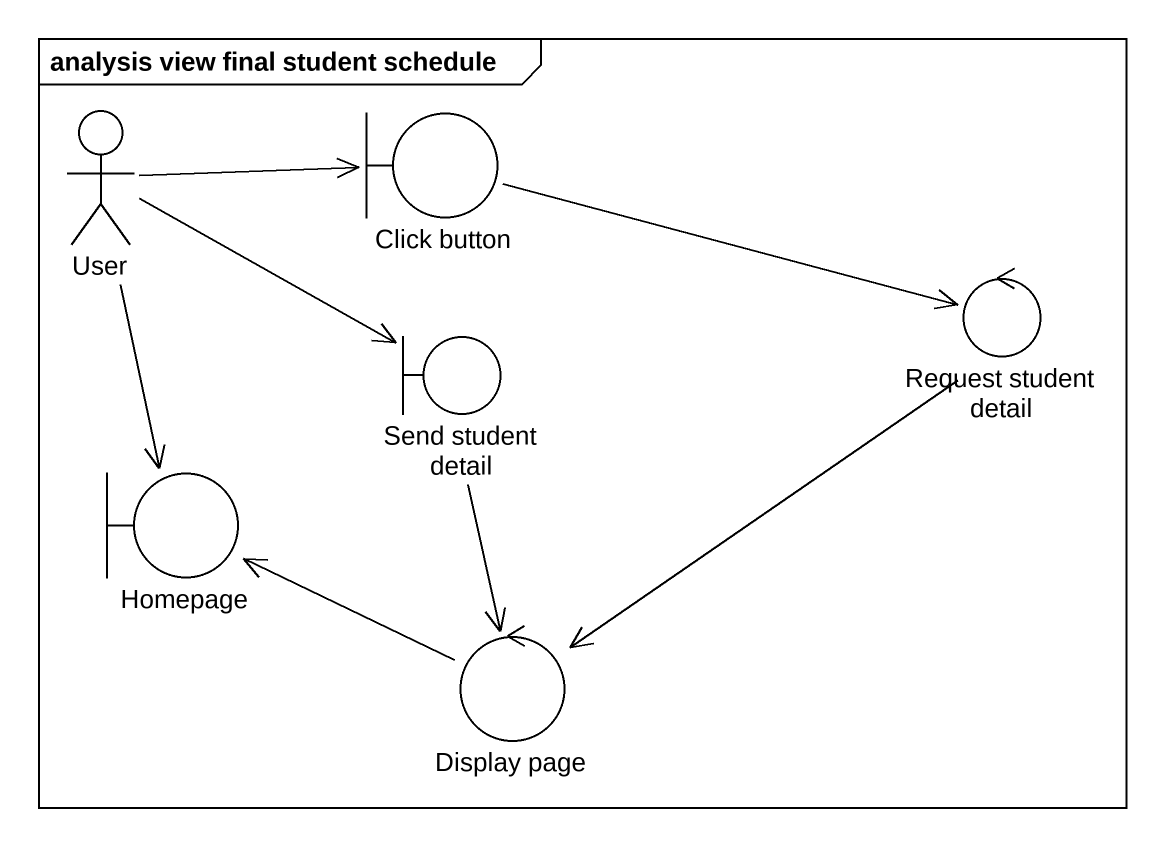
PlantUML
@startuml
mainframe analysis view final student schedule
actor User
boundary "Click button" as Click_button
boundary "Send student detail" as Send_student_detail
control "Request student detail" as Request_student_detail
boundary Homepage
control "Display page" as Display_page
User -right-> Click_button
User -right-> Send_student_detail
User --> Homepage
Click_button -right-> Request_student_detail
Send_student_detail --> Display_page
Request_student_detail --> Display_page
Display_page -left-> Homepage
@enduml
